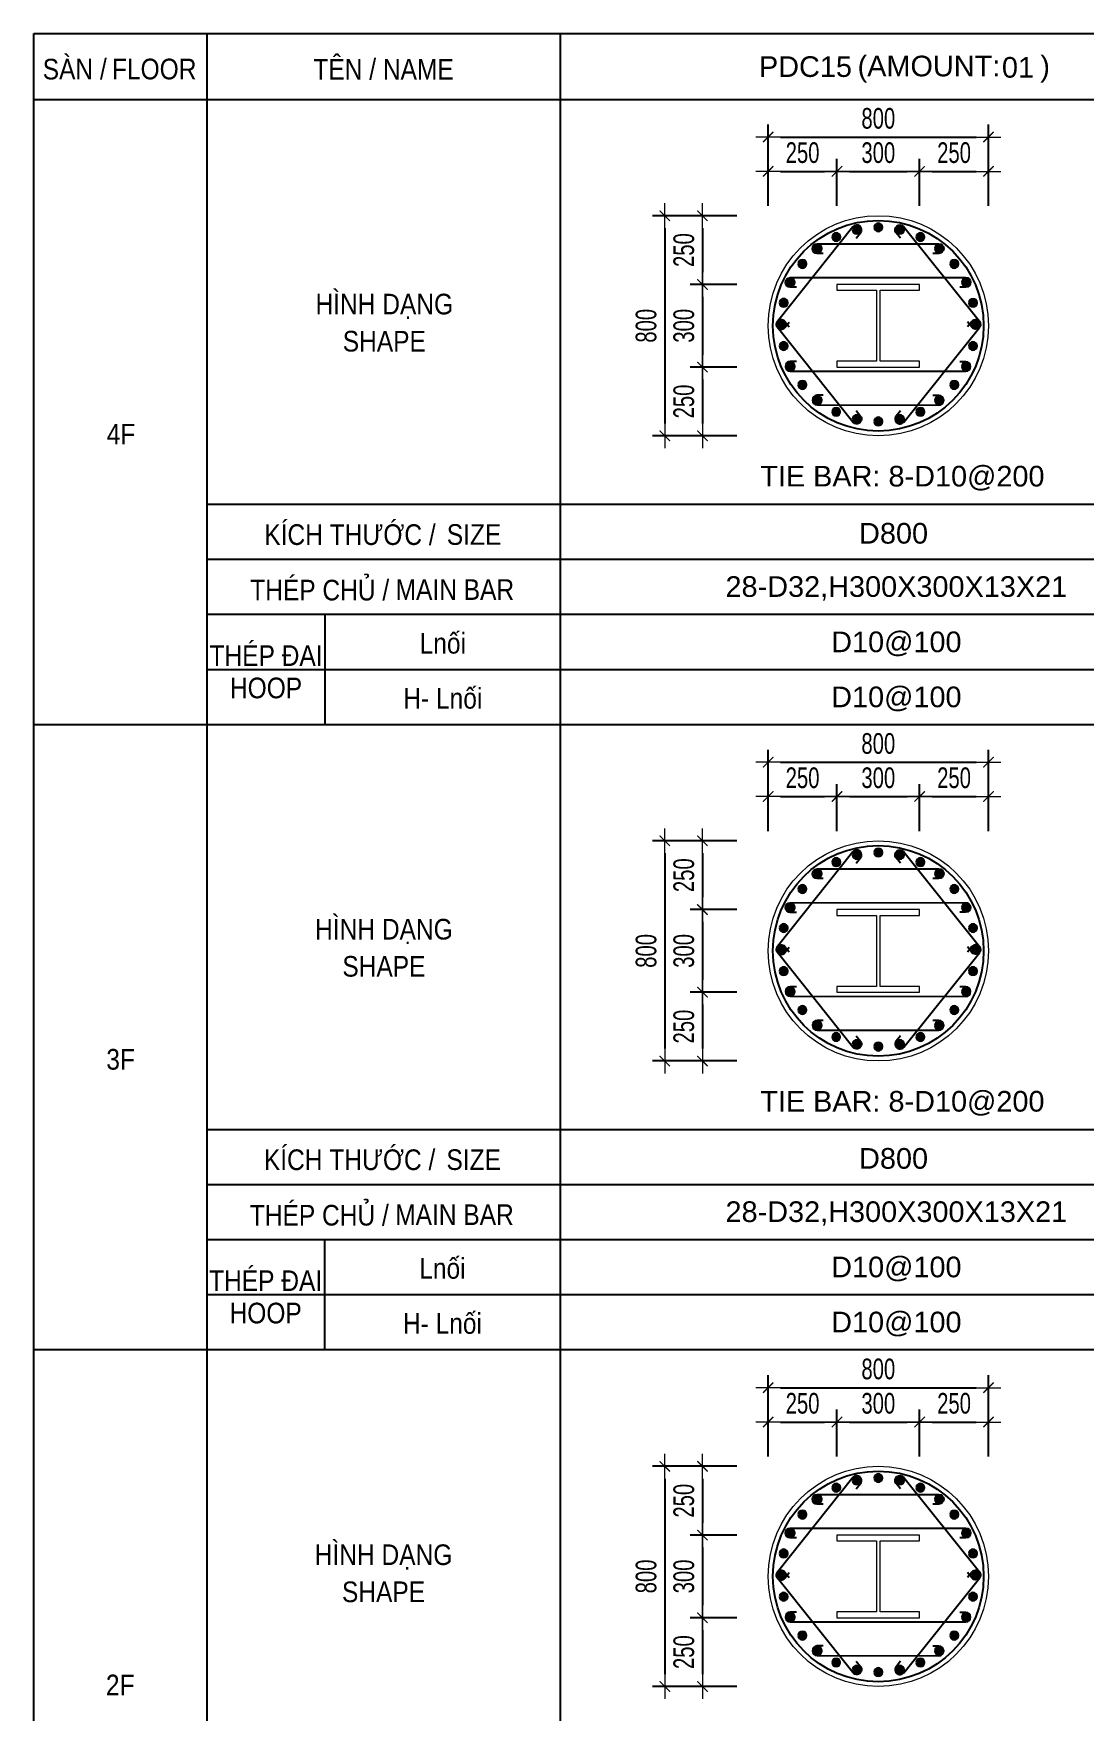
# Model space of a CAD drawing. Header units: millimetres. Extents: x 49323 to 538172, y -39336 to 181761.
# Drawn here: x 480197 to 484012, y 7806 to 13902 of the extents above; entities that cross this region are included whole.
import ezdxf
from ezdxf.enums import TextEntityAlignment as Align

# ---------------------------------------------------------------- set-up
doc = ezdxf.new("R2010")
doc.units = ezdxf.units.MM
doc.linetypes.add('CENTER2', pattern=[1.125, 0.75, -0.125, 0.125, -0.125])
doc.layers.get('Defpoints').update_dxf_attribs({"color": 151, "lineweight": 9})
for name, color, linetype in [('2', 2, 'Continuous'), ('CEN', 1, 'CENTER2'), ('STL', 3, 'Continuous'), ('TIT1', 3, 'Continuous')]:
    doc.layers.add(name, color=color, linetype=linetype)
for name, color, linetype, lineweight in [('NDC_S_CONTINUOUS', 3, 'Continuous', 20), ('NDC_S_DIM', 1, 'Continuous', 15), ('NDC_S_VN TEXT', 7, 'Continuous', 20)]:
    doc.layers.add(name, color=color, linetype=linetype, lineweight=lineweight)
doc.styles.add('NDC_ARIAL', font='arial.ttf', dxfattribs={"width": 0.85})
doc.styles.add('NDC_DIM', font='', dxfattribs={"width": 0.75})
doc.styles.get('NDC_DIM').set_extended_font_data('Dotum')
doc.dimstyles.new('NDC_dim_30', dxfattribs={"dimscale": 30, "dimtxt": 2.5, "dimasz": 1.5, "dimexe": 1.5, "dimexo": 2.5, "dimgap": 1, "dimtad": 1, "dimdec": 0, "dimzin": 0, "dimdsep": 46, "dimtxsty": 'NDC_DIM', "dimblk": 'DIMMARK', "dimcen": 0.09, "dimdle": 1.2, "dimclrd": 1, "dimclre": 1, "dimclrt": 3, "dimadec": 0, "dimazin": 0, "dimtfac": 1, "dimtdec": 0, "dimtix": 1, "dimtofl": 0, "dimtmove": 0, "dimatfit": 3, "dimfxl": 8, "dimfxlon": 1, "dimtolj": 1, "dimtzin": 0, "dimarcsym": 0})

# ---------------------------------------------------------------- blocks, each defined once
blk = doc.blocks.new('DÁDAS')
at = {"layer": 'TIT1', "color": 2, "style": 'NDC_ARIAL'}
blk.add_text('(AMOUNT:     )', height=75, dxfattribs=at).set_placement((-42061.2, 55767.2), align=Align.MIDDLE)
blk = doc.blocks.new('DIMMARK')
at = {"layer": 'NDC_S_DIM', "color": 1}
blk.add_line((-1.5, 0), (1, 0), dxfattribs=at)
at = {"layer": 'NDC_S_DIM', "color": 2, "const_width": 0.1}
blk.add_lwpolyline([(-0.42, -0.42), (0.42, 0.42)], dxfattribs=at)
blk = doc.blocks.new('*D1802')
at = {"layer": 'Defpoints', "color": 0, "ltscale": 40, "transparency": 16777216}
for p in [(483663.6, 8982.6), (482863.6, 8657.6), (483663.6, 8657.6)]:
    blk.add_point(p, dxfattribs=at)
at = {"layer": 'NDC_S_DIM', "color": 1, "lineweight": -2, "ltscale": 40, "transparency": 16777216}
for p, q in [((482863.6, 8742.6), (482863.6, 9027.6)), ((483663.6, 8742.6), (483663.6, 9027.6)), ((482908.6, 8982.6), (483618.6, 8982.6))]:
    blk.add_line(p, q, dxfattribs=at)
at = {"layer": 'NDC_S_DIM', "color": 1, "lineweight": -2, "ltscale": 40, "transparency": 16777216, "xscale": 45, "yscale": 45, "zscale": 45, "rotation": 180}
blk.add_blockref('DIMMARK', (482863.6, 8982.6), dxfattribs=at)
at = {"layer": 'NDC_S_DIM', "color": 1, "lineweight": -2, "ltscale": 40, "transparency": 16777216, "xscale": 45, "yscale": 45, "zscale": 45}
blk.add_blockref('DIMMARK', (483663.6, 8982.6), dxfattribs=at)
at = {"layer": 'NDC_S_DIM', "color": 3, "ltscale": 40, "transparency": 16777216, "insert": (483263.6, 9050.2), "char_height": 75, "attachment_point": 5, "style": 'NDC_DIM'}
blk.add_mtext('\\A1;800', dxfattribs=at)
blk = doc.blocks.new('*D1803')
at = {"layer": 'Defpoints', "color": 0, "ltscale": 40, "transparency": 16777216}
for p in [(482825, 8697), (482488.3, 7897), (482825, 7897)]:
    blk.add_point(p, dxfattribs=at)
at = {"layer": 'NDC_S_DIM', "color": 1, "lineweight": -2, "ltscale": 40, "transparency": 16777216}
for p, q in [((482728.3, 8697), (482443.3, 8697)), ((482488.3, 8652), (482488.3, 7942)), ((482728.3, 7897), (482443.3, 7897))]:
    blk.add_line(p, q, dxfattribs=at)
at = {"layer": 'NDC_S_DIM', "color": 1, "lineweight": -2, "ltscale": 40, "transparency": 16777216, "xscale": 45, "yscale": 45, "zscale": 45}
for p, rotation in [((482488.3, 8697), 90), ((482488.3, 7897), 270)]:
    blk.add_blockref('DIMMARK', p, dxfattribs=dict(at, rotation=rotation))
at = {"layer": 'NDC_S_DIM', "color": 3, "ltscale": 40, "transparency": 16777216, "insert": (482420.7, 8297), "char_height": 75, "attachment_point": 5, "rotation": 90, "style": 'NDC_DIM'}
blk.add_mtext('\\A1;800', dxfattribs=at)
blk = doc.blocks.new('8')
at = {"layer": '2'}
blk.add_hatch(color=256, dxfattribs=at).paths.add_polyline_path([(20, 0, 0.386127), (1.9, 19.9), (-1.9, 19.9, 0.386127), (-20, 0, 1)])
blk.add_circle((0, 0), 20, dxfattribs=at)
blk = doc.blocks.new('5')
at = {"layer": 'CEN', "rotation": 180}
blk.add_blockref('8', (0, 0), dxfattribs=at)
blk = doc.blocks.new('*U1714')
at = {"layer": 'STL', "xscale": -0.75, "yscale": 0.75, "zscale": 0.75, "rotation": 292.5000000000001}
blk.add_blockref('5', (0, 0), dxfattribs=at)
blk = doc.blocks.new('*U1713')
at = {"layer": 'NDC_S_DIM', "color": 0, "linetype": 'ByBlock', "lineweight": -2, "transparency": 16777216}
for p, rotation in [((-25527, 37966), 282.8571428571415), ((-25448.4, 37973.7), 269.9999999999987), ((-25370.1, 37963.8), 257.1428571428559), ((-25669.3, 37900), 308.571428571427), ((-25601.8, 37941), 295.7142857142843), ((-25296, 37936.7), 244.2857142857131), ((-25229.7, 37893.7), 231.4285714285703), ((-25725.9, 37844.9), 321.4285714285699), ((-25174.7, 37837.1), 218.5714285714274), ((-25768.8, 37778.7), 334.2857142857127), ((-25133.6, 37769.7), 205.7142857142847), ((-25796, 37704.6), 347.1428571428555), ((-25108.6, 37694.8), 192.8571428571419), ((-25100.9, 37616.2), 180), ((-25798.2, 37547.7), 12.8571428571428), ((-25110.9, 37537.9), 167.1428571428563), ((-25773.2, 37472.8), 25.71428571428561), ((-25138, 37463.8), 154.2857142857135), ((-25732.1, 37405.4), 38.57142857142841), ((-25677.1, 37348.8), 51.42857142857117), ((-25237.5, 37342.5), 128.5714285714279), ((-25180.9, 37397.6), 141.4285714285707), ((-25610.9, 37305.8), 64.28571428571395), ((-25305, 37301.5), 115.7142857142852), ((-25536.7, 37278.7), 77.14285714285676), ((-25458.4, 37268.7), 89.99999999999955), ((-25379.8, 37276.5), 102.8571428571423)]:
    blk.add_blockref('*U1714', p, dxfattribs=dict(at, rotation=rotation))
blk.add_blockref('*U1714', (-25805.9, 37626.2), dxfattribs=at)
blk = doc.blocks.new('*D1804')
at = {"layer": 'Defpoints', "color": 0, "ltscale": 40, "transparency": 16777216}
for p in [(483113.6, 8857.9), (482863.6, 8657.6), (483113.6, 8657.6)]:
    blk.add_point(p, dxfattribs=at)
at = {"layer": 'NDC_S_DIM', "color": 1, "lineweight": -2, "ltscale": 40, "transparency": 16777216}
for p, q in [((482863.6, 8732.6), (482863.6, 8902.9)), ((483113.6, 8732.6), (483113.6, 8902.9)), ((482908.6, 8857.9), (483068.6, 8857.9))]:
    blk.add_line(p, q, dxfattribs=at)
at = {"layer": 'NDC_S_DIM', "color": 1, "lineweight": -2, "ltscale": 40, "transparency": 16777216, "xscale": 45, "yscale": 45, "zscale": 45, "rotation": 180}
blk.add_blockref('DIMMARK', (482863.6, 8857.9), dxfattribs=at)
at = {"layer": 'NDC_S_DIM', "color": 1, "lineweight": -2, "ltscale": 40, "transparency": 16777216, "xscale": 45, "yscale": 45, "zscale": 45}
blk.add_blockref('DIMMARK', (483113.6, 8857.9), dxfattribs=at)
at = {"layer": 'NDC_S_DIM', "color": 3, "ltscale": 40, "transparency": 16777216, "insert": (482988.6, 8925.5), "char_height": 75, "attachment_point": 5, "style": 'NDC_DIM'}
blk.add_mtext('\\A1;250', dxfattribs=at)
blk = doc.blocks.new('*D1805')
at = {"layer": 'Defpoints', "color": 0, "ltscale": 40, "transparency": 16777216}
for p in [(483413.6, 8857.9), (483113.6, 8657.6), (483413.6, 8657.6)]:
    blk.add_point(p, dxfattribs=at)
at = {"layer": 'NDC_S_DIM', "color": 1, "lineweight": -2, "ltscale": 40, "transparency": 16777216}
for p, q in [((483113.6, 8732.6), (483113.6, 8902.9)), ((483413.6, 8732.6), (483413.6, 8902.9)), ((483158.6, 8857.9), (483368.6, 8857.9))]:
    blk.add_line(p, q, dxfattribs=at)
at = {"layer": 'NDC_S_DIM', "color": 1, "lineweight": -2, "ltscale": 40, "transparency": 16777216, "xscale": 45, "yscale": 45, "zscale": 45, "rotation": 180}
blk.add_blockref('DIMMARK', (483113.6, 8857.9), dxfattribs=at)
at = {"layer": 'NDC_S_DIM', "color": 1, "lineweight": -2, "ltscale": 40, "transparency": 16777216, "xscale": 45, "yscale": 45, "zscale": 45}
blk.add_blockref('DIMMARK', (483413.6, 8857.9), dxfattribs=at)
at = {"layer": 'NDC_S_DIM', "color": 3, "ltscale": 40, "transparency": 16777216, "insert": (483263.6, 8925.5), "char_height": 75, "attachment_point": 5, "style": 'NDC_DIM'}
blk.add_mtext('\\A1;300', dxfattribs=at)
blk = doc.blocks.new('*D1806')
at = {"layer": 'Defpoints', "color": 0, "ltscale": 40, "transparency": 16777216}
for p in [(483663.6, 8857.9), (483413.6, 8657.6), (483663.6, 8657.6)]:
    blk.add_point(p, dxfattribs=at)
at = {"layer": 'NDC_S_DIM', "color": 1, "lineweight": -2, "ltscale": 40, "transparency": 16777216}
for p, q in [((483413.6, 8732.6), (483413.6, 8902.9)), ((483663.6, 8732.6), (483663.6, 8902.9)), ((483458.6, 8857.9), (483618.6, 8857.9))]:
    blk.add_line(p, q, dxfattribs=at)
at = {"layer": 'NDC_S_DIM', "color": 1, "lineweight": -2, "ltscale": 40, "transparency": 16777216, "xscale": 45, "yscale": 45, "zscale": 45, "rotation": 180}
blk.add_blockref('DIMMARK', (483413.6, 8857.9), dxfattribs=at)
at = {"layer": 'NDC_S_DIM', "color": 1, "lineweight": -2, "ltscale": 40, "transparency": 16777216, "xscale": 45, "yscale": 45, "zscale": 45}
blk.add_blockref('DIMMARK', (483663.6, 8857.9), dxfattribs=at)
at = {"layer": 'NDC_S_DIM', "color": 3, "ltscale": 40, "transparency": 16777216, "insert": (483538.6, 8925.5), "char_height": 75, "attachment_point": 5, "style": 'NDC_DIM'}
blk.add_mtext('\\A1;250', dxfattribs=at)
blk = doc.blocks.new('*D1807')
at = {"layer": 'Defpoints', "color": 0, "ltscale": 40, "transparency": 16777216}
for p in [(482825, 8697), (482625.1, 8447), (482825, 8447)]:
    blk.add_point(p, dxfattribs=at)
at = {"layer": 'NDC_S_DIM', "color": 1, "lineweight": -2, "ltscale": 40, "transparency": 16777216}
for p, q in [((482750, 8697), (482580.1, 8697)), ((482625.1, 8652), (482625.1, 8492)), ((482750, 8447), (482580.1, 8447))]:
    blk.add_line(p, q, dxfattribs=at)
at = {"layer": 'NDC_S_DIM', "color": 1, "lineweight": -2, "ltscale": 40, "transparency": 16777216, "xscale": 45, "yscale": 45, "zscale": 45}
for p, rotation in [((482625.1, 8697), 90), ((482625.1, 8447), 270)]:
    blk.add_blockref('DIMMARK', p, dxfattribs=dict(at, rotation=rotation))
at = {"layer": 'NDC_S_DIM', "color": 3, "ltscale": 40, "transparency": 16777216, "insert": (482557.6, 8572), "char_height": 75, "attachment_point": 5, "rotation": 90, "style": 'NDC_DIM'}
blk.add_mtext('\\A1;250', dxfattribs=at)
blk = doc.blocks.new('*D1808')
at = {"layer": 'Defpoints', "color": 0, "ltscale": 40, "transparency": 16777216}
for p in [(482825, 8447), (482625.1, 8147), (482825, 8147)]:
    blk.add_point(p, dxfattribs=at)
at = {"layer": 'NDC_S_DIM', "color": 1, "lineweight": -2, "ltscale": 40, "transparency": 16777216}
for p, q in [((482750, 8447), (482580.1, 8447)), ((482625.1, 8402), (482625.1, 8192)), ((482750, 8147), (482580.1, 8147))]:
    blk.add_line(p, q, dxfattribs=at)
at = {"layer": 'NDC_S_DIM', "color": 1, "lineweight": -2, "ltscale": 40, "transparency": 16777216, "xscale": 45, "yscale": 45, "zscale": 45}
for p, rotation in [((482625.1, 8447), 90), ((482625.1, 8147), 270)]:
    blk.add_blockref('DIMMARK', p, dxfattribs=dict(at, rotation=rotation))
at = {"layer": 'NDC_S_DIM', "color": 3, "ltscale": 40, "transparency": 16777216, "insert": (482557.6, 8297), "char_height": 75, "attachment_point": 5, "rotation": 90, "style": 'NDC_DIM'}
blk.add_mtext('\\A1;300', dxfattribs=at)
blk = doc.blocks.new('*D1809')
at = {"layer": 'Defpoints', "color": 0, "ltscale": 40, "transparency": 16777216}
for p in [(482825, 8147), (482625.1, 7897), (482825, 7897)]:
    blk.add_point(p, dxfattribs=at)
at = {"layer": 'NDC_S_DIM', "color": 1, "lineweight": -2, "ltscale": 40, "transparency": 16777216}
for p, q in [((482750, 8147), (482580.1, 8147)), ((482625.1, 8102), (482625.1, 7942)), ((482750, 7897), (482580.1, 7897))]:
    blk.add_line(p, q, dxfattribs=at)
at = {"layer": 'NDC_S_DIM', "color": 1, "lineweight": -2, "ltscale": 40, "transparency": 16777216, "xscale": 45, "yscale": 45, "zscale": 45}
for p, rotation in [((482625.1, 8147), 90), ((482625.1, 7897), 270)]:
    blk.add_blockref('DIMMARK', p, dxfattribs=dict(at, rotation=rotation))
at = {"layer": 'NDC_S_DIM', "color": 3, "ltscale": 40, "transparency": 16777216, "insert": (482557.6, 8022), "char_height": 75, "attachment_point": 5, "rotation": 90, "style": 'NDC_DIM'}
blk.add_mtext('\\A1;250', dxfattribs=at)
blk = doc.blocks.new('*D1810')
at = {"layer": 'Defpoints', "color": 0, "ltscale": 40, "transparency": 16777216}
for p in [(483663.6, 11255.1), (482863.6, 10930), (483663.6, 10930)]:
    blk.add_point(p, dxfattribs=at)
at = {"layer": 'NDC_S_DIM', "color": 1, "lineweight": -2, "ltscale": 40, "transparency": 16777216}
for p, q in [((482863.6, 11015.1), (482863.6, 11300.1)), ((483663.6, 11015.1), (483663.6, 11300.1)), ((482908.6, 11255.1), (483618.6, 11255.1))]:
    blk.add_line(p, q, dxfattribs=at)
at = {"layer": 'NDC_S_DIM', "color": 1, "lineweight": -2, "ltscale": 40, "transparency": 16777216, "xscale": 45, "yscale": 45, "zscale": 45, "rotation": 180}
blk.add_blockref('DIMMARK', (482863.6, 11255.1), dxfattribs=at)
at = {"layer": 'NDC_S_DIM', "color": 1, "lineweight": -2, "ltscale": 40, "transparency": 16777216, "xscale": 45, "yscale": 45, "zscale": 45}
blk.add_blockref('DIMMARK', (483663.6, 11255.1), dxfattribs=at)
at = {"layer": 'NDC_S_DIM', "color": 3, "ltscale": 40, "transparency": 16777216, "insert": (483263.6, 11322.6), "char_height": 75, "attachment_point": 5, "style": 'NDC_DIM'}
blk.add_mtext('\\A1;800', dxfattribs=at)
blk = doc.blocks.new('*D1811')
at = {"layer": 'Defpoints', "color": 0, "ltscale": 40, "transparency": 16777216}
for p in [(482825, 10969.5), (482488.3, 10169.5), (482825, 10169.5)]:
    blk.add_point(p, dxfattribs=at)
at = {"layer": 'NDC_S_DIM', "color": 1, "lineweight": -2, "ltscale": 40, "transparency": 16777216}
for p, q in [((482728.3, 10969.5), (482443.3, 10969.5)), ((482488.3, 10924.5), (482488.3, 10214.5)), ((482728.3, 10169.5), (482443.3, 10169.5))]:
    blk.add_line(p, q, dxfattribs=at)
at = {"layer": 'NDC_S_DIM', "color": 1, "lineweight": -2, "ltscale": 40, "transparency": 16777216, "xscale": 45, "yscale": 45, "zscale": 45}
for p, rotation in [((482488.3, 10969.5), 90), ((482488.3, 10169.5), 270)]:
    blk.add_blockref('DIMMARK', p, dxfattribs=dict(at, rotation=rotation))
at = {"layer": 'NDC_S_DIM', "color": 3, "ltscale": 40, "transparency": 16777216, "insert": (482420.7, 10569.5), "char_height": 75, "attachment_point": 5, "rotation": 90, "style": 'NDC_DIM'}
blk.add_mtext('\\A1;800', dxfattribs=at)
blk = doc.blocks.new('*U1715')
at = {"layer": 'STL', "xscale": -0.75, "yscale": 0.75, "zscale": 0.75, "rotation": 292.5000000000001}
blk.add_blockref('5', (0, 0), dxfattribs=at)
blk = doc.blocks.new('*U1716')
at = {"layer": 'NDC_S_DIM', "color": 0, "linetype": 'ByBlock', "lineweight": -2, "transparency": 16777216}
for p, rotation in [((-25527, 37966), 282.8571428571415), ((-25448.4, 37973.7), 269.9999999999987), ((-25370.1, 37963.8), 257.1428571428559), ((-25669.3, 37900), 308.571428571427), ((-25601.8, 37941), 295.7142857142843), ((-25296, 37936.7), 244.2857142857131), ((-25229.7, 37893.7), 231.4285714285703), ((-25725.9, 37844.9), 321.4285714285699), ((-25174.7, 37837.1), 218.5714285714274), ((-25768.8, 37778.7), 334.2857142857127), ((-25133.6, 37769.7), 205.7142857142847), ((-25796, 37704.6), 347.1428571428555), ((-25108.6, 37694.8), 192.8571428571419), ((-25100.9, 37616.2), 180), ((-25798.2, 37547.7), 12.8571428571428), ((-25110.9, 37537.9), 167.1428571428563), ((-25773.2, 37472.8), 25.71428571428561), ((-25138, 37463.8), 154.2857142857135), ((-25732.1, 37405.4), 38.57142857142841), ((-25677.1, 37348.8), 51.42857142857117), ((-25237.5, 37342.5), 128.5714285714279), ((-25180.9, 37397.6), 141.4285714285707), ((-25610.9, 37305.8), 64.28571428571395), ((-25305, 37301.5), 115.7142857142852), ((-25536.7, 37278.7), 77.14285714285676), ((-25458.4, 37268.7), 89.99999999999955), ((-25379.8, 37276.5), 102.8571428571423)]:
    blk.add_blockref('*U1715', p, dxfattribs=dict(at, rotation=rotation))
blk.add_blockref('*U1715', (-25805.9, 37626.2), dxfattribs=at)
blk = doc.blocks.new('*D1812')
at = {"layer": 'Defpoints', "color": 0, "ltscale": 40, "transparency": 16777216}
for p in [(483113.6, 11130.4), (482863.6, 10930), (483113.6, 10930)]:
    blk.add_point(p, dxfattribs=at)
at = {"layer": 'NDC_S_DIM', "color": 1, "lineweight": -2, "ltscale": 40, "transparency": 16777216}
for p, q in [((482863.6, 11005), (482863.6, 11175.4)), ((483113.6, 11005), (483113.6, 11175.4)), ((482908.6, 11130.4), (483068.6, 11130.4))]:
    blk.add_line(p, q, dxfattribs=at)
at = {"layer": 'NDC_S_DIM', "color": 1, "lineweight": -2, "ltscale": 40, "transparency": 16777216, "xscale": 45, "yscale": 45, "zscale": 45, "rotation": 180}
blk.add_blockref('DIMMARK', (482863.6, 11130.4), dxfattribs=at)
at = {"layer": 'NDC_S_DIM', "color": 1, "lineweight": -2, "ltscale": 40, "transparency": 16777216, "xscale": 45, "yscale": 45, "zscale": 45}
blk.add_blockref('DIMMARK', (483113.6, 11130.4), dxfattribs=at)
at = {"layer": 'NDC_S_DIM', "color": 3, "ltscale": 40, "transparency": 16777216, "insert": (482988.6, 11198), "char_height": 75, "attachment_point": 5, "style": 'NDC_DIM'}
blk.add_mtext('\\A1;250', dxfattribs=at)
blk = doc.blocks.new('*D1813')
at = {"layer": 'Defpoints', "color": 0, "ltscale": 40, "transparency": 16777216}
for p in [(483413.6, 11130.4), (483113.6, 10930), (483413.6, 10930)]:
    blk.add_point(p, dxfattribs=at)
at = {"layer": 'NDC_S_DIM', "color": 1, "lineweight": -2, "ltscale": 40, "transparency": 16777216}
for p, q in [((483113.6, 11005), (483113.6, 11175.4)), ((483413.6, 11005), (483413.6, 11175.4)), ((483158.6, 11130.4), (483368.6, 11130.4))]:
    blk.add_line(p, q, dxfattribs=at)
at = {"layer": 'NDC_S_DIM', "color": 1, "lineweight": -2, "ltscale": 40, "transparency": 16777216, "xscale": 45, "yscale": 45, "zscale": 45, "rotation": 180}
blk.add_blockref('DIMMARK', (483113.6, 11130.4), dxfattribs=at)
at = {"layer": 'NDC_S_DIM', "color": 1, "lineweight": -2, "ltscale": 40, "transparency": 16777216, "xscale": 45, "yscale": 45, "zscale": 45}
blk.add_blockref('DIMMARK', (483413.6, 11130.4), dxfattribs=at)
at = {"layer": 'NDC_S_DIM', "color": 3, "ltscale": 40, "transparency": 16777216, "insert": (483263.6, 11198), "char_height": 75, "attachment_point": 5, "style": 'NDC_DIM'}
blk.add_mtext('\\A1;300', dxfattribs=at)
blk = doc.blocks.new('*D1814')
at = {"layer": 'Defpoints', "color": 0, "ltscale": 40, "transparency": 16777216}
for p in [(483663.6, 11130.4), (483413.6, 10930), (483663.6, 10930)]:
    blk.add_point(p, dxfattribs=at)
at = {"layer": 'NDC_S_DIM', "color": 1, "lineweight": -2, "ltscale": 40, "transparency": 16777216}
for p, q in [((483413.6, 11005), (483413.6, 11175.4)), ((483663.6, 11005), (483663.6, 11175.4)), ((483458.6, 11130.4), (483618.6, 11130.4))]:
    blk.add_line(p, q, dxfattribs=at)
at = {"layer": 'NDC_S_DIM', "color": 1, "lineweight": -2, "ltscale": 40, "transparency": 16777216, "xscale": 45, "yscale": 45, "zscale": 45, "rotation": 180}
blk.add_blockref('DIMMARK', (483413.6, 11130.4), dxfattribs=at)
at = {"layer": 'NDC_S_DIM', "color": 1, "lineweight": -2, "ltscale": 40, "transparency": 16777216, "xscale": 45, "yscale": 45, "zscale": 45}
blk.add_blockref('DIMMARK', (483663.6, 11130.4), dxfattribs=at)
at = {"layer": 'NDC_S_DIM', "color": 3, "ltscale": 40, "transparency": 16777216, "insert": (483538.6, 11198), "char_height": 75, "attachment_point": 5, "style": 'NDC_DIM'}
blk.add_mtext('\\A1;250', dxfattribs=at)
blk = doc.blocks.new('*D1815')
at = {"layer": 'Defpoints', "color": 0, "ltscale": 40, "transparency": 16777216}
for p in [(482825, 10969.5), (482625.1, 10719.5), (482825, 10719.5)]:
    blk.add_point(p, dxfattribs=at)
at = {"layer": 'NDC_S_DIM', "color": 1, "lineweight": -2, "ltscale": 40, "transparency": 16777216}
for p, q in [((482750, 10969.5), (482580.1, 10969.5)), ((482625.1, 10924.5), (482625.1, 10764.5)), ((482750, 10719.5), (482580.1, 10719.5))]:
    blk.add_line(p, q, dxfattribs=at)
at = {"layer": 'NDC_S_DIM', "color": 1, "lineweight": -2, "ltscale": 40, "transparency": 16777216, "xscale": 45, "yscale": 45, "zscale": 45}
for p, rotation in [((482625.1, 10969.5), 90), ((482625.1, 10719.5), 270)]:
    blk.add_blockref('DIMMARK', p, dxfattribs=dict(at, rotation=rotation))
at = {"layer": 'NDC_S_DIM', "color": 3, "ltscale": 40, "transparency": 16777216, "insert": (482557.6, 10844.5), "char_height": 75, "attachment_point": 5, "rotation": 90, "style": 'NDC_DIM'}
blk.add_mtext('\\A1;250', dxfattribs=at)
blk = doc.blocks.new('*D1816')
at = {"layer": 'Defpoints', "color": 0, "ltscale": 40, "transparency": 16777216}
for p in [(482825, 10719.5), (482625.1, 10419.5), (482825, 10419.5)]:
    blk.add_point(p, dxfattribs=at)
at = {"layer": 'NDC_S_DIM', "color": 1, "lineweight": -2, "ltscale": 40, "transparency": 16777216}
for p, q in [((482750, 10719.5), (482580.1, 10719.5)), ((482625.1, 10674.5), (482625.1, 10464.5)), ((482750, 10419.5), (482580.1, 10419.5))]:
    blk.add_line(p, q, dxfattribs=at)
at = {"layer": 'NDC_S_DIM', "color": 1, "lineweight": -2, "ltscale": 40, "transparency": 16777216, "xscale": 45, "yscale": 45, "zscale": 45}
for p, rotation in [((482625.1, 10719.5), 90), ((482625.1, 10419.5), 270)]:
    blk.add_blockref('DIMMARK', p, dxfattribs=dict(at, rotation=rotation))
at = {"layer": 'NDC_S_DIM', "color": 3, "ltscale": 40, "transparency": 16777216, "insert": (482557.6, 10569.5), "char_height": 75, "attachment_point": 5, "rotation": 90, "style": 'NDC_DIM'}
blk.add_mtext('\\A1;300', dxfattribs=at)
blk = doc.blocks.new('*D1817')
at = {"layer": 'Defpoints', "color": 0, "ltscale": 40, "transparency": 16777216}
for p in [(482825, 10419.5), (482625.1, 10169.5), (482825, 10169.5)]:
    blk.add_point(p, dxfattribs=at)
at = {"layer": 'NDC_S_DIM', "color": 1, "lineweight": -2, "ltscale": 40, "transparency": 16777216}
for p, q in [((482750, 10419.5), (482580.1, 10419.5)), ((482625.1, 10374.5), (482625.1, 10214.5)), ((482750, 10169.5), (482580.1, 10169.5))]:
    blk.add_line(p, q, dxfattribs=at)
at = {"layer": 'NDC_S_DIM', "color": 1, "lineweight": -2, "ltscale": 40, "transparency": 16777216, "xscale": 45, "yscale": 45, "zscale": 45}
for p, rotation in [((482625.1, 10419.5), 90), ((482625.1, 10169.5), 270)]:
    blk.add_blockref('DIMMARK', p, dxfattribs=dict(at, rotation=rotation))
at = {"layer": 'NDC_S_DIM', "color": 3, "ltscale": 40, "transparency": 16777216, "insert": (482557.6, 10294.5), "char_height": 75, "attachment_point": 5, "rotation": 90, "style": 'NDC_DIM'}
blk.add_mtext('\\A1;250', dxfattribs=at)
blk = doc.blocks.new('*D1818')
at = {"layer": 'Defpoints', "color": 0, "ltscale": 40, "transparency": 16777216}
for p in [(483663.6, 13526.1), (482863.6, 13201), (483663.6, 13201)]:
    blk.add_point(p, dxfattribs=at)
at = {"layer": 'NDC_S_DIM', "color": 1, "lineweight": -2, "ltscale": 40, "transparency": 16777216}
for p, q in [((482863.6, 13286.1), (482863.6, 13571.1)), ((483663.6, 13286.1), (483663.6, 13571.1)), ((482908.6, 13526.1), (483618.6, 13526.1))]:
    blk.add_line(p, q, dxfattribs=at)
at = {"layer": 'NDC_S_DIM', "color": 1, "lineweight": -2, "ltscale": 40, "transparency": 16777216, "xscale": 45, "yscale": 45, "zscale": 45, "rotation": 180}
blk.add_blockref('DIMMARK', (482863.6, 13526.1), dxfattribs=at)
at = {"layer": 'NDC_S_DIM', "color": 1, "lineweight": -2, "ltscale": 40, "transparency": 16777216, "xscale": 45, "yscale": 45, "zscale": 45}
blk.add_blockref('DIMMARK', (483663.6, 13526.1), dxfattribs=at)
at = {"layer": 'NDC_S_DIM', "color": 3, "ltscale": 40, "transparency": 16777216, "insert": (483263.6, 13593.6), "char_height": 75, "attachment_point": 5, "style": 'NDC_DIM'}
blk.add_mtext('\\A1;800', dxfattribs=at)
blk = doc.blocks.new('*D1819')
at = {"layer": 'Defpoints', "color": 0, "ltscale": 40, "transparency": 16777216}
for p in [(482825, 13240.5), (482488.3, 12440.5), (482825, 12440.5)]:
    blk.add_point(p, dxfattribs=at)
at = {"layer": 'NDC_S_DIM', "color": 1, "lineweight": -2, "ltscale": 40, "transparency": 16777216}
for p, q in [((482728.3, 13240.5), (482443.3, 13240.5)), ((482488.3, 13195.5), (482488.3, 12485.5)), ((482728.3, 12440.5), (482443.3, 12440.5))]:
    blk.add_line(p, q, dxfattribs=at)
at = {"layer": 'NDC_S_DIM', "color": 1, "lineweight": -2, "ltscale": 40, "transparency": 16777216, "xscale": 45, "yscale": 45, "zscale": 45}
for p, rotation in [((482488.3, 13240.5), 90), ((482488.3, 12440.5), 270)]:
    blk.add_blockref('DIMMARK', p, dxfattribs=dict(at, rotation=rotation))
at = {"layer": 'NDC_S_DIM', "color": 3, "ltscale": 40, "transparency": 16777216, "insert": (482420.7, 12840.5), "char_height": 75, "attachment_point": 5, "rotation": 90, "style": 'NDC_DIM'}
blk.add_mtext('\\A1;800', dxfattribs=at)
blk = doc.blocks.new('*U1717')
at = {"layer": 'STL', "xscale": -0.75, "yscale": 0.75, "zscale": 0.75, "rotation": 292.5000000000001}
blk.add_blockref('5', (0, 0), dxfattribs=at)
blk = doc.blocks.new('*U1718')
at = {"layer": 'NDC_S_DIM', "color": 0, "linetype": 'ByBlock', "lineweight": -2, "transparency": 16777216}
for p, rotation in [((-25527, 37966), 282.8571428571415), ((-25448.4, 37973.7), 269.9999999999987), ((-25370.1, 37963.8), 257.1428571428559), ((-25669.3, 37900), 308.571428571427), ((-25601.8, 37941), 295.7142857142843), ((-25296, 37936.7), 244.2857142857131), ((-25229.7, 37893.7), 231.4285714285703), ((-25725.9, 37844.9), 321.4285714285699), ((-25174.7, 37837.1), 218.5714285714274), ((-25768.8, 37778.7), 334.2857142857127), ((-25133.6, 37769.7), 205.7142857142847), ((-25796, 37704.6), 347.1428571428555), ((-25108.6, 37694.8), 192.8571428571419), ((-25100.9, 37616.2), 180), ((-25798.2, 37547.7), 12.8571428571428), ((-25110.9, 37537.9), 167.1428571428563), ((-25773.2, 37472.8), 25.71428571428561), ((-25138, 37463.8), 154.2857142857135), ((-25732.1, 37405.4), 38.57142857142841), ((-25677.1, 37348.8), 51.42857142857117), ((-25237.5, 37342.5), 128.5714285714279), ((-25180.9, 37397.6), 141.4285714285707), ((-25610.9, 37305.8), 64.28571428571395), ((-25305, 37301.5), 115.7142857142852), ((-25536.7, 37278.7), 77.14285714285676), ((-25458.4, 37268.7), 89.99999999999955), ((-25379.8, 37276.5), 102.8571428571423)]:
    blk.add_blockref('*U1717', p, dxfattribs=dict(at, rotation=rotation))
blk.add_blockref('*U1717', (-25805.9, 37626.2), dxfattribs=at)
blk = doc.blocks.new('*D1820')
at = {"layer": 'Defpoints', "color": 0, "ltscale": 40, "transparency": 16777216}
for p in [(483113.6, 13401.4), (482863.6, 13201), (483113.6, 13201)]:
    blk.add_point(p, dxfattribs=at)
at = {"layer": 'NDC_S_DIM', "color": 1, "lineweight": -2, "ltscale": 40, "transparency": 16777216}
for p, q in [((482863.6, 13276), (482863.6, 13446.4)), ((483113.6, 13276), (483113.6, 13446.4)), ((482908.6, 13401.4), (483068.6, 13401.4))]:
    blk.add_line(p, q, dxfattribs=at)
at = {"layer": 'NDC_S_DIM', "color": 1, "lineweight": -2, "ltscale": 40, "transparency": 16777216, "xscale": 45, "yscale": 45, "zscale": 45, "rotation": 180}
blk.add_blockref('DIMMARK', (482863.6, 13401.4), dxfattribs=at)
at = {"layer": 'NDC_S_DIM', "color": 1, "lineweight": -2, "ltscale": 40, "transparency": 16777216, "xscale": 45, "yscale": 45, "zscale": 45}
blk.add_blockref('DIMMARK', (483113.6, 13401.4), dxfattribs=at)
at = {"layer": 'NDC_S_DIM', "color": 3, "ltscale": 40, "transparency": 16777216, "insert": (482988.6, 13469), "char_height": 75, "attachment_point": 5, "style": 'NDC_DIM'}
blk.add_mtext('\\A1;250', dxfattribs=at)
blk = doc.blocks.new('*D1821')
at = {"layer": 'Defpoints', "color": 0, "ltscale": 40, "transparency": 16777216}
for p in [(483413.6, 13401.4), (483113.6, 13201), (483413.6, 13201)]:
    blk.add_point(p, dxfattribs=at)
at = {"layer": 'NDC_S_DIM', "color": 1, "lineweight": -2, "ltscale": 40, "transparency": 16777216}
for p, q in [((483113.6, 13276), (483113.6, 13446.4)), ((483413.6, 13276), (483413.6, 13446.4)), ((483158.6, 13401.4), (483368.6, 13401.4))]:
    blk.add_line(p, q, dxfattribs=at)
at = {"layer": 'NDC_S_DIM', "color": 1, "lineweight": -2, "ltscale": 40, "transparency": 16777216, "xscale": 45, "yscale": 45, "zscale": 45, "rotation": 180}
blk.add_blockref('DIMMARK', (483113.6, 13401.4), dxfattribs=at)
at = {"layer": 'NDC_S_DIM', "color": 1, "lineweight": -2, "ltscale": 40, "transparency": 16777216, "xscale": 45, "yscale": 45, "zscale": 45}
blk.add_blockref('DIMMARK', (483413.6, 13401.4), dxfattribs=at)
at = {"layer": 'NDC_S_DIM', "color": 3, "ltscale": 40, "transparency": 16777216, "insert": (483263.6, 13469), "char_height": 75, "attachment_point": 5, "style": 'NDC_DIM'}
blk.add_mtext('\\A1;300', dxfattribs=at)
blk = doc.blocks.new('*D1822')
at = {"layer": 'Defpoints', "color": 0, "ltscale": 40, "transparency": 16777216}
for p in [(483663.6, 13401.4), (483413.6, 13201), (483663.6, 13201)]:
    blk.add_point(p, dxfattribs=at)
at = {"layer": 'NDC_S_DIM', "color": 1, "lineweight": -2, "ltscale": 40, "transparency": 16777216}
for p, q in [((483413.6, 13276), (483413.6, 13446.4)), ((483663.6, 13276), (483663.6, 13446.4)), ((483458.6, 13401.4), (483618.6, 13401.4))]:
    blk.add_line(p, q, dxfattribs=at)
at = {"layer": 'NDC_S_DIM', "color": 1, "lineweight": -2, "ltscale": 40, "transparency": 16777216, "xscale": 45, "yscale": 45, "zscale": 45, "rotation": 180}
blk.add_blockref('DIMMARK', (483413.6, 13401.4), dxfattribs=at)
at = {"layer": 'NDC_S_DIM', "color": 1, "lineweight": -2, "ltscale": 40, "transparency": 16777216, "xscale": 45, "yscale": 45, "zscale": 45}
blk.add_blockref('DIMMARK', (483663.6, 13401.4), dxfattribs=at)
at = {"layer": 'NDC_S_DIM', "color": 3, "ltscale": 40, "transparency": 16777216, "insert": (483538.6, 13469), "char_height": 75, "attachment_point": 5, "style": 'NDC_DIM'}
blk.add_mtext('\\A1;250', dxfattribs=at)
blk = doc.blocks.new('*D1823')
at = {"layer": 'Defpoints', "color": 0, "ltscale": 40, "transparency": 16777216}
for p in [(482825, 13240.5), (482625.1, 12990.5), (482825, 12990.5)]:
    blk.add_point(p, dxfattribs=at)
at = {"layer": 'NDC_S_DIM', "color": 1, "lineweight": -2, "ltscale": 40, "transparency": 16777216}
for p, q in [((482750, 13240.5), (482580.1, 13240.5)), ((482625.1, 13195.5), (482625.1, 13035.5)), ((482750, 12990.5), (482580.1, 12990.5))]:
    blk.add_line(p, q, dxfattribs=at)
at = {"layer": 'NDC_S_DIM', "color": 1, "lineweight": -2, "ltscale": 40, "transparency": 16777216, "xscale": 45, "yscale": 45, "zscale": 45}
for p, rotation in [((482625.1, 13240.5), 90), ((482625.1, 12990.5), 270)]:
    blk.add_blockref('DIMMARK', p, dxfattribs=dict(at, rotation=rotation))
at = {"layer": 'NDC_S_DIM', "color": 3, "ltscale": 40, "transparency": 16777216, "insert": (482557.6, 13115.5), "char_height": 75, "attachment_point": 5, "rotation": 90, "style": 'NDC_DIM'}
blk.add_mtext('\\A1;250', dxfattribs=at)
blk = doc.blocks.new('*D1824')
at = {"layer": 'Defpoints', "color": 0, "ltscale": 40, "transparency": 16777216}
for p in [(482825, 12990.5), (482625.1, 12690.5), (482825, 12690.5)]:
    blk.add_point(p, dxfattribs=at)
at = {"layer": 'NDC_S_DIM', "color": 1, "lineweight": -2, "ltscale": 40, "transparency": 16777216}
for p, q in [((482750, 12990.5), (482580.1, 12990.5)), ((482625.1, 12945.5), (482625.1, 12735.5)), ((482750, 12690.5), (482580.1, 12690.5))]:
    blk.add_line(p, q, dxfattribs=at)
at = {"layer": 'NDC_S_DIM', "color": 1, "lineweight": -2, "ltscale": 40, "transparency": 16777216, "xscale": 45, "yscale": 45, "zscale": 45}
for p, rotation in [((482625.1, 12990.5), 90), ((482625.1, 12690.5), 270)]:
    blk.add_blockref('DIMMARK', p, dxfattribs=dict(at, rotation=rotation))
at = {"layer": 'NDC_S_DIM', "color": 3, "ltscale": 40, "transparency": 16777216, "insert": (482557.6, 12840.5), "char_height": 75, "attachment_point": 5, "rotation": 90, "style": 'NDC_DIM'}
blk.add_mtext('\\A1;300', dxfattribs=at)
blk = doc.blocks.new('*D1825')
at = {"layer": 'Defpoints', "color": 0, "ltscale": 40, "transparency": 16777216}
for p in [(482825, 12690.5), (482625.1, 12440.5), (482825, 12440.5)]:
    blk.add_point(p, dxfattribs=at)
at = {"layer": 'NDC_S_DIM', "color": 1, "lineweight": -2, "ltscale": 40, "transparency": 16777216}
for p, q in [((482750, 12690.5), (482580.1, 12690.5)), ((482625.1, 12645.5), (482625.1, 12485.5)), ((482750, 12440.5), (482580.1, 12440.5))]:
    blk.add_line(p, q, dxfattribs=at)
at = {"layer": 'NDC_S_DIM', "color": 1, "lineweight": -2, "ltscale": 40, "transparency": 16777216, "xscale": 45, "yscale": 45, "zscale": 45}
for p, rotation in [((482625.1, 12690.5), 90), ((482625.1, 12440.5), 270)]:
    blk.add_blockref('DIMMARK', p, dxfattribs=dict(at, rotation=rotation))
at = {"layer": 'NDC_S_DIM', "color": 3, "ltscale": 40, "transparency": 16777216, "insert": (482557.6, 12565.5), "char_height": 75, "attachment_point": 5, "rotation": 90, "style": 'NDC_DIM'}
blk.add_mtext('\\A1;250', dxfattribs=at)

msp = doc.modelspace()

# ---------------------------------------------------------------- linework, layer by layer
at = {"layer": '2'}
for points in [[(483183.2, 13158.8), (483198.9, 13178.2, 1), (483171.5, 13200.1), (482897.5, 12856.4, 1), (482924.8, 12834.5), (482940.3, 12854.2)], [(483344.2, 13158.9), (483328.5, 13178.3, -1), (483355.8, 13200.2), (483630.4, 12856.9, -1), (483603.1, 12835.1), (483587.5, 12854.7)], [(483183.2, 12532.2), (483198.9, 12512.7, -1), (483171.5, 12490.9), (482897.5, 12834.5, -1), (482924.8, 12856.4), (482940.3, 12836.8)], [(483344.2, 12532), (483328.5, 12512.6, 1), (483355.8, 12490.7), (483630.4, 12834, 1), (483603.1, 12855.9), (483587.5, 12836.3)], [(483183.2, 10887.8), (483198.9, 10907.2, 1), (483171.5, 10929.1), (482897.5, 10585.4, 1), (482924.8, 10563.5), (482940.3, 10583.2)], [(483344.2, 10887.9), (483328.5, 10907.3, -1), (483355.8, 10929.2), (483630.4, 10585.9, -1), (483603.1, 10564.1), (483587.5, 10583.7)], [(483183.2, 10261.2), (483198.9, 10241.7, -1), (483171.5, 10219.9), (482897.5, 10563.5, -1), (482924.8, 10585.4), (482940.3, 10565.8)], [(483344.2, 10261), (483328.5, 10241.6, 1), (483355.8, 10219.7), (483630.4, 10563, 1), (483603.1, 10584.9), (483587.5, 10565.3)], [(483183.2, 8615.3), (483198.9, 8634.8, 1), (483171.5, 8656.6), (482897.5, 8312.9, 1), (482924.8, 8291.1), (482940.3, 8310.7)], [(483344.2, 8615.4), (483328.5, 8634.9, -1), (483355.8, 8656.7), (483630.4, 8313.5, -1), (483603.1, 8291.6), (483587.5, 8311.2)], [(483183.2, 7988.7), (483198.9, 7969.2, -1), (483171.5, 7947.4), (482897.5, 8291.1, -1), (482924.8, 8312.9), (482940.3, 8293.3)], [(483344.2, 7988.6), (483328.5, 7969.1, 1), (483355.8, 7947.2), (483630.4, 8290.5, 1), (483603.1, 8312.4), (483587.5, 8292.8)]]:
    msp.add_lwpolyline(points, format="xyb", dxfattribs=at)
at = {"layer": '2', "elevation": 0}
for points in [[(483063.8, 13103.1), (483041.7, 13103.1, -1), (483041.7, 13138.1), (483483.5, 13138.6, -1), (483483.5, 13103.6), (483461.3, 13103.6)], [(482966, 12980.4), (482943.9, 12980.4, -1), (482943.9, 13015.4), (483581.3, 13015.9, -1), (483581.3, 12980.9), (483559.2, 12980.9)], [(482966, 12710.5), (482943.9, 12710.5, 1), (482943.9, 12675.5), (483581.3, 12675, 1), (483581.3, 12710), (483559.2, 12710)], [(483063.8, 12587.8), (483041.7, 12587.8, 1), (483041.7, 12552.8), (483483.5, 12552.3, 1), (483483.5, 12587.3), (483461.3, 12587.3)], [(483063.8, 10832.1), (483041.7, 10832.1, -1), (483041.7, 10867.1), (483483.5, 10867.6, -1), (483483.5, 10832.6), (483461.3, 10832.6)], [(482966, 10709.4), (482943.9, 10709.4, -1), (482943.9, 10744.4), (483581.3, 10744.9, -1), (483581.3, 10709.9), (483559.2, 10709.9)], [(482966, 10439.5), (482943.9, 10439.5, 1), (482943.9, 10404.5), (483581.3, 10404, 1), (483581.3, 10439), (483559.2, 10439)], [(483063.8, 10316.8), (483041.7, 10316.8, 1), (483041.7, 10281.8), (483483.5, 10281.3, 1), (483483.5, 10316.3), (483461.3, 10316.3)], [(483063.8, 8559.6), (483041.7, 8559.6, -1), (483041.7, 8594.6), (483483.5, 8595.1, -1), (483483.5, 8560.1), (483461.3, 8560.1)], [(482966, 8437), (482943.9, 8437, -1), (482943.9, 8472), (483581.3, 8472.5, -1), (483581.3, 8437.4), (483559.2, 8437.4)], [(482966, 8167), (482943.9, 8167, 1), (482943.9, 8132), (483581.3, 8131.5, 1), (483581.3, 8166.5), (483559.2, 8166.5)], [(483063.8, 8044.4), (483041.7, 8044.4, 1), (483041.7, 8009.3), (483483.5, 8008.9, 1), (483483.5, 8043.9), (483461.3, 8043.9)]]:
    msp.add_lwpolyline(points, format="xyb", dxfattribs=at)
at = {"layer": '2', "lineweight": -2, "ltscale": 1000}
for centre in [(483263.6, 12840.5), (483263.6, 10569.5), (483263.6, 8297)]:
    msp.add_circle(centre, 382.5, dxfattribs=at)
at = {"layer": 'NDC_S_CONTINUOUS', "ltscale": 40}
for points in [[(483270.1, 12711.5), (483270.1, 12969.5), (483413.6, 12969.5), (483413.6, 12990.5), (483113.6, 12990.5), (483113.6, 12969.5), (483257.1, 12969.5), (483257.1, 12711.5), (483113.6, 12711.5), (483113.6, 12690.5), (483413.6, 12690.5), (483413.6, 12711.5)], [(483270.1, 10440.5), (483270.1, 10698.5), (483413.6, 10698.5), (483413.6, 10719.5), (483113.6, 10719.5), (483113.6, 10698.5), (483257.1, 10698.5), (483257.1, 10440.5), (483113.6, 10440.5), (483113.6, 10419.5), (483413.6, 10419.5), (483413.6, 10440.5)], [(483270.1, 8168), (483270.1, 8426), (483413.6, 8426), (483413.6, 8447), (483113.6, 8447), (483113.6, 8426), (483257.1, 8426), (483257.1, 8168), (483113.6, 8168), (483113.6, 8147), (483413.6, 8147), (483413.6, 8168)]]:
    msp.add_lwpolyline(points, close=True, dxfattribs=at)
at = {"layer": 'NDC_S_CONTINUOUS', "ltscale": 70}
for centre in [(483263.6, 12840.5), (483263.6, 10569.5), (483263.6, 8297)]:
    msp.add_circle(centre, 400, dxfattribs=at)
at = {"layer": 'TIT1'}
for p, q in [((480196.6, 13902.1), (480196.6, 4578.1)), ((480825.2, 13902.1), (480825.2, 4578.1)), ((482109.1, 4578.1), (482109.1, 13902.1)), ((480197.5, 13662.1), (486961.3, 13662.1)), ((484535.2, 11391), (480198, 11391)), ((486961.3, 9120), (480196.6, 9120))]:
    msp.add_line(p, q, dxfattribs=at)
at = {"layer": 'TIT1', "color": 2}
msp.add_line((480197.5, 13902.1), (486961.3, 13902.1), dxfattribs=at)
at = {"layer": 'TIT1', "color": 8}
for p, q in [((484535.2, 12191), (480825.9, 12191)), ((484535.2, 11991), (480825.9, 11991)), ((484535.2, 11791), (480825.9, 11791)), ((481255.1, 11391), (481255.1, 11791)), ((484535.2, 11591), (480825.9, 11591)), ((484535.2, 9920), (480824.5, 9920)), ((484535.2, 9720), (480824.5, 9720)), ((484535.2, 9520), (480824.5, 9520)), ((481253.7, 9120), (481253.7, 9520)), ((484535.2, 9320), (480824.5, 9320))]:
    msp.add_line(p, q, dxfattribs=at)

# ---------------------------------------------------------------- block references
at = {"layer": 'NDC_S_DIM'}
msp.add_blockref('DÁDAS', (525598.7, -41992.3), dxfattribs=at)
at = {"layer": 'NDC_S_DIM', "rotation": 0.8126515942541631}
for name, p in [('*U1718', (509248.1, -24411)), ('*U1716', (509248.1, -26682)), ('*U1713', (509248.1, -28954.5))]:
    msp.add_blockref(name, p, dxfattribs=at)

# ---------------------------------------------------------------- texts
at = {"layer": 'NDC_S_VN TEXT', "style": 'NDC_ARIAL', "width": 0.85}
for s, p in [('SÀN /', (480346, 13782.1)), ('HÌNH DẠNG', (481470, 12920.8)), ('KÍCH THƯỚC /', (481345.4, 12091)), ('THÉP CHỦ /', (481235.4, 11891)), ('THÉP ĐAI', (481040.6, 11652.1)), ('HÌNH DẠNG', (481468.6, 10649.8)), ('KÍCH THƯỚC /', (481344, 9820)), ('THÉP CHỦ /', (481234, 9620)), ('THÉP ĐAI', (481039.2, 9381.1)), ('HÌNH DẠNG', (481467.2, 8377.3))]:
    msp.add_text(s, height=75, dxfattribs=at).set_placement(p, align=Align.MIDDLE)
at = {"layer": 'TIT1', "style": 'NDC_ARIAL', "width": 0.85}
for s, p in [('FLOOR', (480634.5, 13773.3)), ('TÊN / NAME', (481467.3, 13782.1)), ('SHAPE', (481470, 12784.5)), ('4F', (480514, 12446.7)), ('SIZE', (481795.9, 12082.2)), ('MAIN BAR', (481726.2, 11882.2)), ('Lnối', (481682.4, 11691)), ('HOOP', (481040.6, 11524.8)), ('H- Lnối', (481682.4, 11491)), ('SHAPE', (481468.6, 10513.5)), ('3F', (480512.6, 10175.7)), ('SIZE', (481794.5, 9811.2)), ('MAIN BAR', (481724.8, 9611.2)), ('Lnối', (481681, 9420)), ('HOOP', (481039.2, 9253.8)), ('H- Lnối', (481681, 9220)), ('SHAPE', (481467.2, 8241.1)), ('2F', (480511.2, 7903.2))]:
    msp.add_text(s, height=75, dxfattribs=at).set_placement(p, align=Align.MIDDLE)
at = {"layer": 'TIT1', "color": 2, "style": 'NDC_ARIAL'}
for s, p in [('PDC15', (482999.1, 13782.1)), ('01', (483770.7, 13779.4))]:
    msp.add_text(s, height=75, dxfattribs=at).set_placement(p, align=Align.MIDDLE)
at = {"layer": 'TIT1', "style": 'NDC_ARIAL'}
for s, p in [('TIE BAR: 8-D10@200', (483350.9, 12288.6)), ('D800', (483319, 12086.7)), ('28-D32,H300X300X13X21', (483329.1, 11886.7)), ('D10@100', (483329.1, 11686.7)), ('D10@100', (483329.1, 11486.7)), ('TIE BAR: 8-D10@200', (483350.9, 10017.6)), ('D800', (483319, 9815.7)), ('28-D32,H300X300X13X21', (483329.1, 9615.7)), ('D10@100', (483329.1, 9415.7)), ('D10@100', (483329.1, 9215.7))]:
    msp.add_text(s, height=75, dxfattribs=at).set_placement(p, align=Align.MIDDLE)

# ---------------------------------------------------------------- dimensions: what is measured, and where the dimension line sits
at = {"layer": 'NDC_S_DIM', "ltscale": 40}
for base, p1, p2, picture, middle in [((483663.6, 13526.1), (482863.6, 13201), (483663.6, 13201), '*D1818', (483263.6, 13593.6)), ((483113.6, 13401.4), (482863.6, 13201), (483113.6, 13201), '*D1820', (482988.6, 13469)), ((483413.6, 13401.4), (483113.6, 13201), (483413.6, 13201), '*D1821', (483263.6, 13469)), ((483663.6, 13401.4), (483413.6, 13201), (483663.6, 13201), '*D1822', (483538.6, 13469)), ((483663.6, 11255.1), (482863.6, 10930), (483663.6, 10930), '*D1810', (483263.6, 11322.6)), ((483113.6, 11130.4), (482863.6, 10930), (483113.6, 10930), '*D1812', (482988.6, 11198)), ((483413.6, 11130.4), (483113.6, 10930), (483413.6, 10930), '*D1813', (483263.6, 11198)), ((483663.6, 11130.4), (483413.6, 10930), (483663.6, 10930), '*D1814', (483538.6, 11198)), ((483663.6, 8982.6), (482863.6, 8657.6), (483663.6, 8657.6), '*D1802', (483263.6, 9050.2)), ((483113.6, 8857.9), (482863.6, 8657.6), (483113.6, 8657.6), '*D1804', (482988.6, 8925.5)), ((483413.6, 8857.9), (483113.6, 8657.6), (483413.6, 8657.6), '*D1805', (483263.6, 8925.5)), ((483663.6, 8857.9), (483413.6, 8657.6), (483663.6, 8657.6), '*D1806', (483538.6, 8925.5))]:
    dim = msp.add_linear_dim(base=base, p1=p1, p2=p2, dimstyle='NDC_dim_30', dxfattribs=at)
    dim.commit()
    dim.dimension.update_dxf_attribs({"geometry": picture, "text_midpoint": middle})
for base, p1, p2, picture, middle in [((482488.3, 12440.5), (482825, 13240.5), (482825, 12440.5), '*D1819', (482420.7, 12840.5)), ((482625.1, 12990.5), (482825, 13240.5), (482825, 12990.5), '*D1823', (482557.6, 13115.5)), ((482625.1, 12690.5), (482825, 12990.5), (482825, 12690.5), '*D1824', (482557.6, 12840.5)), ((482625.1, 12440.5), (482825, 12690.5), (482825, 12440.5), '*D1825', (482557.6, 12565.5)), ((482488.3, 10169.5), (482825, 10969.5), (482825, 10169.5), '*D1811', (482420.7, 10569.5)), ((482625.1, 10719.5), (482825, 10969.5), (482825, 10719.5), '*D1815', (482557.6, 10844.5)), ((482625.1, 10419.5), (482825, 10719.5), (482825, 10419.5), '*D1816', (482557.6, 10569.5)), ((482625.1, 10169.5), (482825, 10419.5), (482825, 10169.5), '*D1817', (482557.6, 10294.5)), ((482488.3, 7897), (482825, 8697), (482825, 7897), '*D1803', (482420.7, 8297)), ((482625.1, 8447), (482825, 8697), (482825, 8447), '*D1807', (482557.6, 8572)), ((482625.1, 8147), (482825, 8447), (482825, 8147), '*D1808', (482557.6, 8297)), ((482625.1, 7897), (482825, 8147), (482825, 7897), '*D1809', (482557.6, 8022))]:
    dim = msp.add_linear_dim(base=base, p1=p1, p2=p2, angle=90, dimstyle='NDC_dim_30', dxfattribs=at)
    dim.commit()
    dim.dimension.update_dxf_attribs({"geometry": picture, "text_midpoint": middle})

doc.saveas('drawing.dxf')
